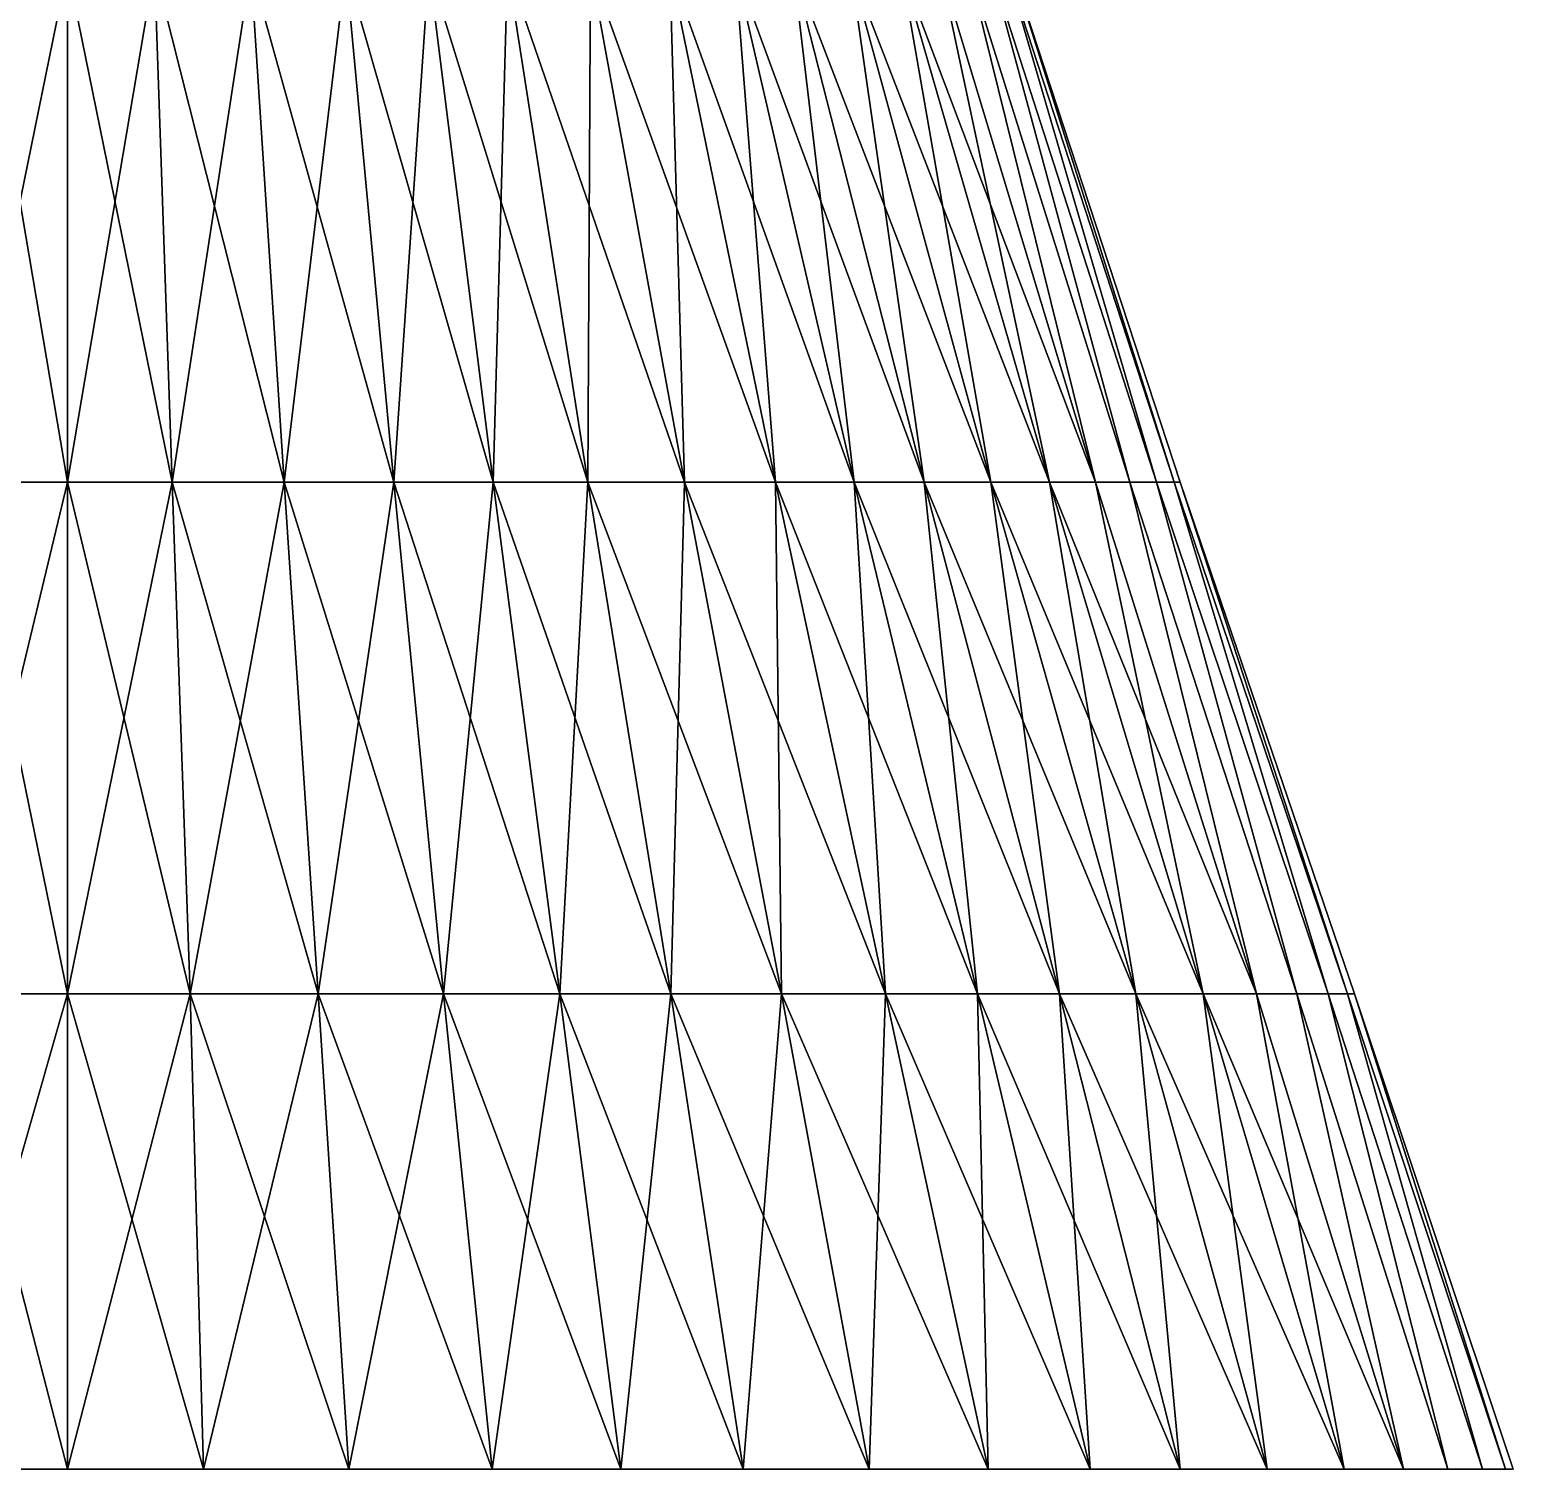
# Model space of a CAD drawing. Header units: metres. Extents: x -0.6 to 0.6, y -0.82 to 0.58.
# Drawn here: x -0.0092 to 0.3529, y -0.8235 to -0.4722 of the extents above; entities that cross this region are included whole.
import ezdxf

# ---------------------------------------------------------------- set-up
doc = ezdxf.new("R2010")
doc.units = ezdxf.units.M

msp = doc.modelspace()

# ---------------------------------------------------------------- linework, layer by layer
for points in [[(-0.0256, -0.5826, -0.2701), (-0.0213, -0.4572, -0.2292), (0, -0.4572, -0.2305)], [(0, -0.4572, -0.2305), (0, -0.5826, -0.2716), (-0.0256, -0.5826, -0.2701)], [(-0.0213, -0.4572, 0.2292), (-0.0256, -0.5826, 0.2701), (0, -0.5826, 0.2716)], [(0, -0.5826, 0.2716), (0, -0.4572, 0.2305), (-0.0213, -0.4572, 0.2292)], [(0, -0.5826, -0.2716), (0, -0.4572, -0.2305), (0.0213, -0.4572, -0.2292)], [(0.0213, -0.4572, -0.2292), (0.0256, -0.5826, -0.2701), (0, -0.5826, -0.2716)], [(0.0256, -0.5826, 0.2701), (0.0213, -0.4572, 0.2292), (0, -0.4572, 0.2305)], [(0, -0.4572, 0.2305), (0, -0.5826, 0.2716), (0.0256, -0.5826, 0.2701)], [(0.0256, -0.5826, -0.2701), (0.0213, -0.4572, -0.2292), (0.0448, -0.4572, -0.2254)], [(0.0529, -0.5826, 0.2658), (0.0448, -0.4572, 0.2254), (0.0213, -0.4572, 0.2292)], [(0.0213, -0.4572, 0.2292), (0.0256, -0.5826, 0.2701), (0.0529, -0.5826, 0.2658)], [(0.0448, -0.4572, -0.2254), (0.0529, -0.5826, -0.2658), (0.0256, -0.5826, -0.2701)], [(0.0529, -0.5826, -0.2658), (0.0448, -0.4572, -0.2254), (0.068, -0.4572, -0.2199)], [(0.0797, -0.5826, 0.2593), (0.068, -0.4572, 0.2199), (0.0448, -0.4572, 0.2254)], [(0.0448, -0.4572, 0.2254), (0.0529, -0.5826, 0.2658), (0.0797, -0.5826, 0.2593)], [(0.068, -0.4572, -0.2199), (0.0797, -0.5826, -0.2593), (0.0529, -0.5826, -0.2658)], [(0.0797, -0.5826, -0.2593), (0.068, -0.4572, -0.2199), (0.0882, -0.4572, -0.213)], [(0.1039, -0.5826, 0.2509), (0.0882, -0.4572, 0.213), (0.068, -0.4572, 0.2199)], [(0.068, -0.4572, 0.2199), (0.0797, -0.5826, 0.2593), (0.1039, -0.5826, 0.2509)], [(0.0882, -0.4572, -0.213), (0.1039, -0.5826, -0.2509), (0.0797, -0.5826, -0.2593)], [(0.1039, -0.5826, -0.2509), (0.0882, -0.4572, -0.213), (0.1074, -0.4572, -0.2035)], [(0.127, -0.5826, 0.2397), (0.1074, -0.4572, 0.2035), (0.0882, -0.4572, 0.213)], [(0.0882, -0.4572, 0.213), (0.1039, -0.5826, 0.2509), (0.127, -0.5826, 0.2397)], [(0.1074, -0.4572, -0.2035), (0.127, -0.5826, -0.2397), (0.1039, -0.5826, -0.2509)], [(0.127, -0.5826, -0.2397), (0.1074, -0.4572, -0.2035), (0.1277, -0.4572, -0.1911)], [(0.1506, -0.5826, 0.2254), (0.1277, -0.4572, 0.1911), (0.1074, -0.4572, 0.2035)], [(0.1074, -0.4572, 0.2035), (0.127, -0.5826, 0.2397), (0.1506, -0.5826, 0.2254)], [(0.1277, -0.4572, -0.1911), (0.1506, -0.5826, -0.2254), (0.127, -0.5826, -0.2397)], [(0.1506, -0.5826, -0.2254), (0.1277, -0.4572, -0.1911), (0.147, -0.4572, -0.1771)], [(0.1728, -0.5826, 0.2091), (0.147, -0.4572, 0.1771), (0.1277, -0.4572, 0.1911)], [(0.1277, -0.4572, 0.1911), (0.1506, -0.5826, 0.2254), (0.1728, -0.5826, 0.2091)], [(0.1728, -0.5826, -0.2091), (0.147, -0.4572, -0.1771), (0.163, -0.4572, -0.163)], [(0.147, -0.4572, -0.1771), (0.1728, -0.5826, -0.2091), (0.1506, -0.5826, -0.2254)], [(0.192, -0.5826, 0.192), (0.163, -0.4572, 0.163), (0.147, -0.4572, 0.1771)], [(0.147, -0.4572, 0.1771), (0.1728, -0.5826, 0.2091), (0.192, -0.5826, 0.192)], [(0.192, -0.5826, -0.192), (0.163, -0.4572, -0.163), (0.1771, -0.4572, -0.147)], [(0.163, -0.4572, -0.163), (0.192, -0.5826, -0.192), (0.1728, -0.5826, -0.2091)], [(0.2091, -0.5826, 0.1728), (0.1771, -0.4572, 0.147), (0.163, -0.4572, 0.163)], [(0.163, -0.4572, 0.163), (0.192, -0.5826, 0.192), (0.2091, -0.5826, 0.1728)], [(0.2091, -0.5826, -0.1728), (0.1771, -0.4572, -0.147), (0.1911, -0.4572, -0.1277)], [(0.1771, -0.4572, -0.147), (0.2091, -0.5826, -0.1728), (0.192, -0.5826, -0.192)], [(0.2254, -0.5826, 0.1506), (0.1911, -0.4572, 0.1277), (0.1771, -0.4572, 0.147)], [(0.1771, -0.4572, 0.147), (0.2091, -0.5826, 0.1728), (0.2254, -0.5826, 0.1506)], [(0.2254, -0.5826, -0.1506), (0.1911, -0.4572, -0.1277), (0.2035, -0.4572, -0.1074)], [(0.1911, -0.4572, -0.1277), (0.2254, -0.5826, -0.1506), (0.2091, -0.5826, -0.1728)], [(0.2397, -0.5826, 0.127), (0.2035, -0.4572, 0.1074), (0.1911, -0.4572, 0.1277)], [(0.1911, -0.4572, 0.1277), (0.2254, -0.5826, 0.1506), (0.2397, -0.5826, 0.127)], [(0.2397, -0.5826, -0.127), (0.2035, -0.4572, -0.1074), (0.213, -0.4572, -0.0882)], [(0.2035, -0.4572, -0.1074), (0.2397, -0.5826, -0.127), (0.2254, -0.5826, -0.1506)], [(0.2509, -0.5826, 0.1039), (0.213, -0.4572, 0.0882), (0.2035, -0.4572, 0.1074)], [(0.2035, -0.4572, 0.1074), (0.2397, -0.5826, 0.127), (0.2509, -0.5826, 0.1039)], [(0.2199, -0.4572, 0.068), (0.213, -0.4572, 0.0882), (0.2509, -0.5826, 0.1039)], [(0.2509, -0.5826, -0.1039), (0.213, -0.4572, -0.0882), (0.2199, -0.4572, -0.068)], [(0.213, -0.4572, -0.0882), (0.2509, -0.5826, -0.1039), (0.2397, -0.5826, -0.127)], [(0.2254, -0.4572, 0.0448), (0.2199, -0.4572, 0.068), (0.2593, -0.5826, 0.0797)], [(0.2509, -0.5826, 0.1039), (0.2593, -0.5826, 0.0797), (0.2199, -0.4572, 0.068)], [(0.2593, -0.5826, -0.0797), (0.2199, -0.4572, -0.068), (0.2254, -0.4572, -0.0448)], [(0.2199, -0.4572, -0.068), (0.2593, -0.5826, -0.0797), (0.2509, -0.5826, -0.1039)], [(0.2292, -0.4572, 0.0213), (0.2254, -0.4572, 0.0448), (0.2658, -0.5826, 0.0529)], [(0.2593, -0.5826, 0.0797), (0.2658, -0.5826, 0.0529), (0.2254, -0.4572, 0.0448)], [(0.2658, -0.5826, -0.0529), (0.2254, -0.4572, -0.0448), (0.2292, -0.4572, -0.0213)], [(0.2254, -0.4572, -0.0448), (0.2658, -0.5826, -0.0529), (0.2593, -0.5826, -0.0797)], [(0.2305, -0.4572), (0.2292, -0.4572, 0.0213), (0.2701, -0.5826, 0.0256)], [(0.2658, -0.5826, 0.0529), (0.2701, -0.5826, 0.0256), (0.2292, -0.4572, 0.0213)], [(0.2701, -0.5826, -0.0256), (0.2292, -0.4572, -0.0213), (0.2305, -0.4572)], [(0.2292, -0.4572, -0.0213), (0.2701, -0.5826, -0.0256), (0.2658, -0.5826, -0.0529)], [(0.2701, -0.5826, 0.0256), (0.2716, -0.5826), (0.2305, -0.4572)], [(0.2305, -0.4572), (0.2716, -0.5826), (0.2701, -0.5826, -0.0256)], [(-0.03, -0.7075, -0.3124), (-0.0256, -0.5826, -0.2701), (0, -0.5826, -0.2716)], [(0, -0.5826, -0.2716), (0, -0.7075, -0.3141), (-0.03, -0.7075, -0.3124)], [(-0.0256, -0.5826, 0.2701), (-0.03, -0.7075, 0.3124), (0, -0.7075, 0.3141)], [(0, -0.7075, 0.3141), (0, -0.5826, 0.2716), (-0.0256, -0.5826, 0.2701)], [(0, -0.7075, -0.3141), (0, -0.5826, -0.2716), (0.0256, -0.5826, -0.2701)], [(0.0256, -0.5826, -0.2701), (0.03, -0.7075, -0.3124), (0, -0.7075, -0.3141)], [(0.03, -0.7075, 0.3124), (0.0256, -0.5826, 0.2701), (0, -0.5826, 0.2716)], [(0, -0.5826, 0.2716), (0, -0.7075, 0.3141), (0.03, -0.7075, 0.3124)], [(0.03, -0.7075, -0.3124), (0.0256, -0.5826, -0.2701), (0.0529, -0.5826, -0.2658)], [(0.0612, -0.7075, 0.3077), (0.0529, -0.5826, 0.2658), (0.0256, -0.5826, 0.2701)], [(0.0256, -0.5826, 0.2701), (0.03, -0.7075, 0.3124), (0.0612, -0.7075, 0.3077)], [(0.0529, -0.5826, -0.2658), (0.0612, -0.7075, -0.3077), (0.03, -0.7075, -0.3124)], [(0.0612, -0.7075, -0.3077), (0.0529, -0.5826, -0.2658), (0.0797, -0.5826, -0.2593)], [(0.0918, -0.7075, 0.3001), (0.0797, -0.5826, 0.2593), (0.0529, -0.5826, 0.2658)], [(0.0529, -0.5826, 0.2658), (0.0612, -0.7075, 0.3077), (0.0918, -0.7075, 0.3001)], [(0.0797, -0.5826, -0.2593), (0.0918, -0.7075, -0.3001), (0.0612, -0.7075, -0.3077)], [(0.0918, -0.7075, -0.3001), (0.0797, -0.5826, -0.2593), (0.1039, -0.5826, -0.2509)], [(0.1202, -0.7075, 0.2902), (0.1039, -0.5826, 0.2509), (0.0797, -0.5826, 0.2593)], [(0.0797, -0.5826, 0.2593), (0.0918, -0.7075, 0.3001), (0.1202, -0.7075, 0.2902)], [(0.1039, -0.5826, -0.2509), (0.1202, -0.7075, -0.2902), (0.0918, -0.7075, -0.3001)], [(0.1202, -0.7075, -0.2902), (0.1039, -0.5826, -0.2509), (0.127, -0.5826, -0.2397)], [(0.1473, -0.7075, 0.2772), (0.127, -0.5826, 0.2397), (0.1039, -0.5826, 0.2509)], [(0.1039, -0.5826, 0.2509), (0.1202, -0.7075, 0.2902), (0.1473, -0.7075, 0.2772)], [(0.127, -0.5826, -0.2397), (0.1473, -0.7075, -0.2772), (0.1202, -0.7075, -0.2902)], [(0.1473, -0.7075, -0.2772), (0.127, -0.5826, -0.2397), (0.1506, -0.5826, -0.2254)], [(0.1743, -0.7075, 0.2608), (0.1506, -0.5826, 0.2254), (0.127, -0.5826, 0.2397)], [(0.127, -0.5826, 0.2397), (0.1473, -0.7075, 0.2772), (0.1743, -0.7075, 0.2608)], [(0.1506, -0.5826, -0.2254), (0.1743, -0.7075, -0.2608), (0.1473, -0.7075, -0.2772)], [(0.1743, -0.7075, -0.2608), (0.1506, -0.5826, -0.2254), (0.1728, -0.5826, -0.2091)], [(0.1997, -0.7075, 0.2421), (0.1728, -0.5826, 0.2091), (0.1506, -0.5826, 0.2254)], [(0.1506, -0.5826, 0.2254), (0.1743, -0.7075, 0.2608), (0.1997, -0.7075, 0.2421)], [(0.1997, -0.7075, -0.2421), (0.1728, -0.5826, -0.2091), (0.192, -0.5826, -0.192)], [(0.1728, -0.5826, -0.2091), (0.1997, -0.7075, -0.2421), (0.1743, -0.7075, -0.2608)], [(0.2221, -0.7075, 0.2221), (0.192, -0.5826, 0.192), (0.1728, -0.5826, 0.2091)], [(0.1728, -0.5826, 0.2091), (0.1997, -0.7075, 0.2421), (0.2221, -0.7075, 0.2221)], [(0.2221, -0.7075, -0.2221), (0.192, -0.5826, -0.192), (0.2091, -0.5826, -0.1728)], [(0.192, -0.5826, -0.192), (0.2221, -0.7075, -0.2221), (0.1997, -0.7075, -0.2421)], [(0.2421, -0.7075, 0.1997), (0.2091, -0.5826, 0.1728), (0.192, -0.5826, 0.192)], [(0.192, -0.5826, 0.192), (0.2221, -0.7075, 0.2221), (0.2421, -0.7075, 0.1997)], [(0.2421, -0.7075, -0.1997), (0.2091, -0.5826, -0.1728), (0.2254, -0.5826, -0.1506)], [(0.2091, -0.5826, -0.1728), (0.2421, -0.7075, -0.1997), (0.2221, -0.7075, -0.2221)], [(0.2608, -0.7075, 0.1743), (0.2254, -0.5826, 0.1506), (0.2091, -0.5826, 0.1728)], [(0.2091, -0.5826, 0.1728), (0.2421, -0.7075, 0.1997), (0.2608, -0.7075, 0.1743)], [(0.2608, -0.7075, -0.1743), (0.2254, -0.5826, -0.1506), (0.2397, -0.5826, -0.127)], [(0.2254, -0.5826, -0.1506), (0.2608, -0.7075, -0.1743), (0.2421, -0.7075, -0.1997)], [(0.2772, -0.7075, 0.1473), (0.2397, -0.5826, 0.127), (0.2254, -0.5826, 0.1506)], [(0.2254, -0.5826, 0.1506), (0.2608, -0.7075, 0.1743), (0.2772, -0.7075, 0.1473)], [(0.2772, -0.7075, -0.1473), (0.2397, -0.5826, -0.127), (0.2509, -0.5826, -0.1039)], [(0.2397, -0.5826, -0.127), (0.2772, -0.7075, -0.1473), (0.2608, -0.7075, -0.1743)], [(0.2902, -0.7075, 0.1202), (0.2509, -0.5826, 0.1039), (0.2397, -0.5826, 0.127)], [(0.2397, -0.5826, 0.127), (0.2772, -0.7075, 0.1473), (0.2902, -0.7075, 0.1202)], [(0.2593, -0.5826, 0.0797), (0.2509, -0.5826, 0.1039), (0.2902, -0.7075, 0.1202)], [(0.2902, -0.7075, -0.1202), (0.2509, -0.5826, -0.1039), (0.2593, -0.5826, -0.0797)], [(0.2509, -0.5826, -0.1039), (0.2902, -0.7075, -0.1202), (0.2772, -0.7075, -0.1473)], [(0.2658, -0.5826, 0.0529), (0.2593, -0.5826, 0.0797), (0.3001, -0.7075, 0.0918)], [(0.2902, -0.7075, 0.1202), (0.3001, -0.7075, 0.0918), (0.2593, -0.5826, 0.0797)], [(0.3001, -0.7075, -0.0918), (0.2593, -0.5826, -0.0797), (0.2658, -0.5826, -0.0529)], [(0.2593, -0.5826, -0.0797), (0.3001, -0.7075, -0.0918), (0.2902, -0.7075, -0.1202)], [(0.2701, -0.5826, 0.0256), (0.2658, -0.5826, 0.0529), (0.3077, -0.7075, 0.0612)], [(0.3001, -0.7075, 0.0918), (0.3077, -0.7075, 0.0612), (0.2658, -0.5826, 0.0529)], [(0.3077, -0.7075, -0.0612), (0.2658, -0.5826, -0.0529), (0.2701, -0.5826, -0.0256)], [(0.2658, -0.5826, -0.0529), (0.3077, -0.7075, -0.0612), (0.3001, -0.7075, -0.0918)], [(0.2716, -0.5826), (0.2701, -0.5826, 0.0256), (0.3124, -0.7075, 0.03)], [(0.3077, -0.7075, 0.0612), (0.3124, -0.7075, 0.03), (0.2701, -0.5826, 0.0256)], [(0.3124, -0.7075, -0.03), (0.2701, -0.5826, -0.0256), (0.2716, -0.5826)], [(0.2701, -0.5826, -0.0256), (0.3124, -0.7075, -0.03), (0.3077, -0.7075, -0.0612)], [(0.3124, -0.7075, 0.03), (0.3141, -0.7075), (0.2716, -0.5826)], [(0.2716, -0.5826), (0.3141, -0.7075), (0.3124, -0.7075, -0.03)], [(-0.0332, -0.8235, -0.351), (-0.03, -0.7075, -0.3124), (0, -0.7075, -0.3141)], [(0, -0.7075, -0.3141), (0, -0.8235, -0.3529), (-0.0332, -0.8235, -0.351)], [(-0.03, -0.7075, 0.3124), (-0.0332, -0.8235, 0.351), (0, -0.8235, 0.3529)], [(0, -0.8235, 0.3529), (0, -0.7075, 0.3141), (-0.03, -0.7075, 0.3124)], [(0, -0.8235, -0.3529), (0, -0.7075, -0.3141), (0.03, -0.7075, -0.3124)], [(0.03, -0.7075, -0.3124), (0.0332, -0.8235, -0.351), (0, -0.8235, -0.3529)], [(0.0332, -0.8235, 0.351), (0.03, -0.7075, 0.3124), (0, -0.7075, 0.3141)], [(0, -0.7075, 0.3141), (0, -0.8235, 0.3529), (0.0332, -0.8235, 0.351)], [(0.0332, -0.8235, -0.351), (0.03, -0.7075, -0.3124), (0.0612, -0.7075, -0.3077)], [(0.0687, -0.8235, 0.3454), (0.0612, -0.7075, 0.3077), (0.03, -0.7075, 0.3124)], [(0.03, -0.7075, 0.3124), (0.0332, -0.8235, 0.351), (0.0687, -0.8235, 0.3454)], [(0.0612, -0.7075, -0.3077), (0.0687, -0.8235, -0.3454), (0.0332, -0.8235, -0.351)], [(0.0687, -0.8235, -0.3454), (0.0612, -0.7075, -0.3077), (0.0918, -0.7075, -0.3001)], [(0.1037, -0.8235, 0.3369), (0.0918, -0.7075, 0.3001), (0.0612, -0.7075, 0.3077)], [(0.0612, -0.7075, 0.3077), (0.0687, -0.8235, 0.3454), (0.1037, -0.8235, 0.3369)], [(0.0918, -0.7075, -0.3001), (0.1037, -0.8235, -0.3369), (0.0687, -0.8235, -0.3454)], [(0.1037, -0.8235, -0.3369), (0.0918, -0.7075, -0.3001), (0.1202, -0.7075, -0.2902)], [(0.1351, -0.8235, 0.3261), (0.1202, -0.7075, 0.2902), (0.0918, -0.7075, 0.3001)], [(0.0918, -0.7075, 0.3001), (0.1037, -0.8235, 0.3369), (0.1351, -0.8235, 0.3261)], [(0.1202, -0.7075, -0.2902), (0.1351, -0.8235, -0.3261), (0.1037, -0.8235, -0.3369)], [(0.1351, -0.8235, -0.3261), (0.1202, -0.7075, -0.2902), (0.1473, -0.7075, -0.2772)], [(0.1649, -0.8235, 0.3116), (0.1473, -0.7075, 0.2772), (0.1202, -0.7075, 0.2902)], [(0.1202, -0.7075, 0.2902), (0.1351, -0.8235, 0.3261), (0.1649, -0.8235, 0.3116)], [(0.1473, -0.7075, -0.2772), (0.1649, -0.8235, -0.3116), (0.1351, -0.8235, -0.3261)], [(0.1649, -0.8235, -0.3116), (0.1473, -0.7075, -0.2772), (0.1743, -0.7075, -0.2608)], [(0.1957, -0.8235, 0.2928), (0.1743, -0.7075, 0.2608), (0.1473, -0.7075, 0.2772)], [(0.1473, -0.7075, 0.2772), (0.1649, -0.8235, 0.3116), (0.1957, -0.8235, 0.2928)], [(0.1743, -0.7075, -0.2608), (0.1957, -0.8235, -0.2928), (0.1649, -0.8235, -0.3116)], [(0.1957, -0.8235, -0.2928), (0.1743, -0.7075, -0.2608), (0.1997, -0.7075, -0.2421)], [(0.2247, -0.8235, 0.2716), (0.1997, -0.7075, 0.2421), (0.1743, -0.7075, 0.2608)], [(0.1743, -0.7075, 0.2608), (0.1957, -0.8235, 0.2928), (0.2247, -0.8235, 0.2716)], [(0.1997, -0.7075, -0.2421), (0.2247, -0.8235, -0.2716), (0.1957, -0.8235, -0.2928)], [(0.2247, -0.8235, -0.2716), (0.1997, -0.7075, -0.2421), (0.2221, -0.7075, -0.2221)], [(0.2496, -0.8235, 0.2496), (0.2221, -0.7075, 0.2221), (0.1997, -0.7075, 0.2421)], [(0.1997, -0.7075, 0.2421), (0.2247, -0.8235, 0.2716), (0.2496, -0.8235, 0.2496)], [(0.2496, -0.8235, -0.2496), (0.2221, -0.7075, -0.2221), (0.2421, -0.7075, -0.1997)], [(0.2221, -0.7075, -0.2221), (0.2496, -0.8235, -0.2496), (0.2247, -0.8235, -0.2716)], [(0.2716, -0.8235, 0.2247), (0.2421, -0.7075, 0.1997), (0.2221, -0.7075, 0.2221)], [(0.2221, -0.7075, 0.2221), (0.2496, -0.8235, 0.2496), (0.2716, -0.8235, 0.2247)], [(0.2716, -0.8235, -0.2247), (0.2421, -0.7075, -0.1997), (0.2608, -0.7075, -0.1743)], [(0.2421, -0.7075, -0.1997), (0.2716, -0.8235, -0.2247), (0.2496, -0.8235, -0.2496)], [(0.2928, -0.8235, 0.1957), (0.2608, -0.7075, 0.1743), (0.2421, -0.7075, 0.1997)], [(0.2421, -0.7075, 0.1997), (0.2716, -0.8235, 0.2247), (0.2928, -0.8235, 0.1957)], [(0.2928, -0.8235, -0.1957), (0.2608, -0.7075, -0.1743), (0.2772, -0.7075, -0.1473)], [(0.2608, -0.7075, -0.1743), (0.2928, -0.8235, -0.1957), (0.2716, -0.8235, -0.2247)], [(0.3116, -0.8235, 0.1649), (0.2772, -0.7075, 0.1473), (0.2608, -0.7075, 0.1743)], [(0.2608, -0.7075, 0.1743), (0.2928, -0.8235, 0.1957), (0.3116, -0.8235, 0.1649)], [(0.3116, -0.8235, -0.1649), (0.2772, -0.7075, -0.1473), (0.2902, -0.7075, -0.1202)], [(0.2772, -0.7075, -0.1473), (0.3116, -0.8235, -0.1649), (0.2928, -0.8235, -0.1957)], [(0.3261, -0.8235, 0.1351), (0.2902, -0.7075, 0.1202), (0.2772, -0.7075, 0.1473)], [(0.2772, -0.7075, 0.1473), (0.3116, -0.8235, 0.1649), (0.3261, -0.8235, 0.1351)], [(0.3001, -0.7075, 0.0918), (0.2902, -0.7075, 0.1202), (0.3261, -0.8235, 0.1351)], [(0.3261, -0.8235, -0.1351), (0.2902, -0.7075, -0.1202), (0.3001, -0.7075, -0.0918)], [(0.2902, -0.7075, -0.1202), (0.3261, -0.8235, -0.1351), (0.3116, -0.8235, -0.1649)], [(0.3077, -0.7075, 0.0612), (0.3001, -0.7075, 0.0918), (0.3369, -0.8235, 0.1037)], [(0.3261, -0.8235, 0.1351), (0.3369, -0.8235, 0.1037), (0.3001, -0.7075, 0.0918)], [(0.3369, -0.8235, -0.1037), (0.3001, -0.7075, -0.0918), (0.3077, -0.7075, -0.0612)], [(0.3001, -0.7075, -0.0918), (0.3369, -0.8235, -0.1037), (0.3261, -0.8235, -0.1351)], [(0.3124, -0.7075, 0.03), (0.3077, -0.7075, 0.0612), (0.3454, -0.8235, 0.0687)], [(0.3369, -0.8235, 0.1037), (0.3454, -0.8235, 0.0687), (0.3077, -0.7075, 0.0612)], [(0.3454, -0.8235, -0.0687), (0.3077, -0.7075, -0.0612), (0.3124, -0.7075, -0.03)], [(0.3077, -0.7075, -0.0612), (0.3454, -0.8235, -0.0687), (0.3369, -0.8235, -0.1037)], [(0.3141, -0.7075), (0.3124, -0.7075, 0.03), (0.351, -0.8235, 0.0332)], [(0.3454, -0.8235, 0.0687), (0.351, -0.8235, 0.0332), (0.3124, -0.7075, 0.03)], [(0.351, -0.8235, -0.0332), (0.3124, -0.7075, -0.03), (0.3141, -0.7075)], [(0.3124, -0.7075, -0.03), (0.351, -0.8235, -0.0332), (0.3454, -0.8235, -0.0687)], [(0.351, -0.8235, 0.0332), (0.3529, -0.8235), (0.3141, -0.7075)], [(0.3141, -0.7075), (0.3529, -0.8235), (0.351, -0.8235, -0.0332)]]:
    msp.add_3dface(points)

doc.saveas('drawing.dxf')
